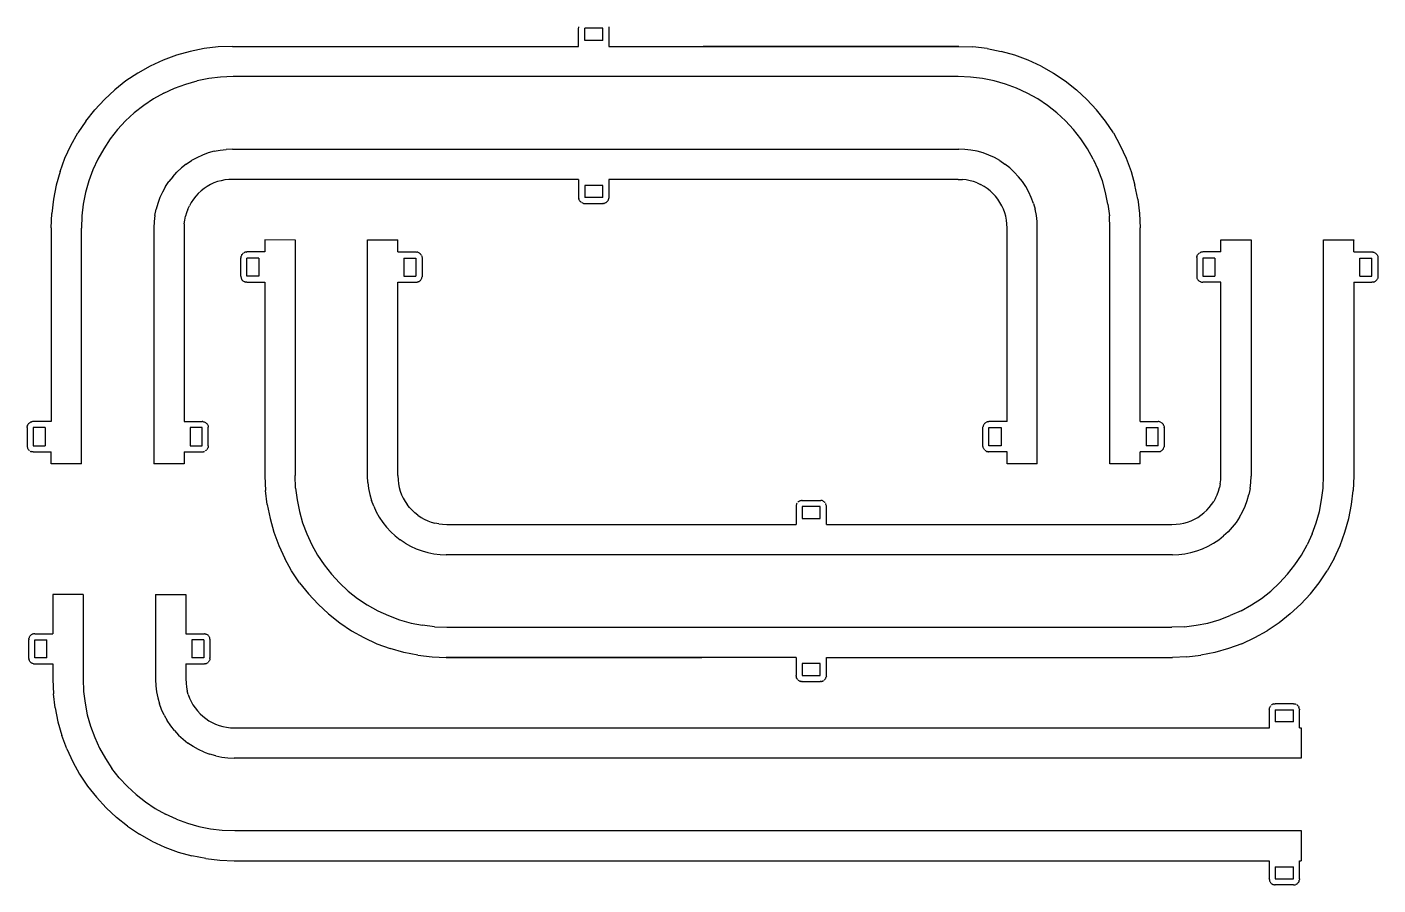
# Model space of a CAD drawing. Header units: millimetres. Extents: x 329 to 450, y -47 to 158.
# Drawn here: x 338.6 to 450.4, y -46.5 to 24.5 of the extents above; entities that cross this region are included whole.
import ezdxf

# ---------------------------------------------------------------- set-up
doc = ezdxf.new("R2010")
doc.units = ezdxf.units.MM
doc.header["$MEASUREMENT"] = 0
doc.layers.get('0').update_dxf_attribs({"linetype": 'CONTINUOUS'})

msp = doc.modelspace()

# ---------------------------------------------------------------- linework, layer by layer
at = {"color": 1}
for p, q in [((386.71, 24.36), (386.71, 22.86)), ((384.21, 11.86), (384.21, 10.36)), ((386.71, 11.86), (386.71, 10.36)), ((358.25, 5.85), (356.75, 5.85)), ((437.36, 5.85), (435.86, 5.85)), ((437.36, 3.35), (435.86, 3.35)), ((340.56, -8.19), (339.06, -8.19)), ((419.67, -8.19), (418.17, -8.19)), ((419.67, -10.69), (418.17, -10.69)), ((432.17, -10.69), (430.67, -10.69)), ((402.21, -15.21), (402.21, -16.71)), ((402.21, -27.71), (402.21, -29.21)), ((441.36, -32.04), (441.36, -33.54)), ((441.36, -44.54), (441.36, -46.04))]:
    msp.add_line(p, q, dxfattribs=at)
for points in [[(384.21, 24.36), (384.22, 24.42)], [(384.21, 22.86), (384.21, 24.36)], [(384.22, 24.42), (384.22, 24.47)], [(384.71, 23.36), (384.71, 24.36)], [(386.21, 24.36), (384.71, 24.36)], [(386.21, 23.36), (386.21, 24.36)], [(386.7, 24.47), (386.71, 24.42)], [(386.71, 24.42), (386.71, 24.36)], [(352.06, 22.45), (350.93, 22.13)], [(353.22, 22.68), (352.06, 22.45)], [(354.38, 22.82), (353.22, 22.68)], [(355.56, 22.86), (354.38, 22.82)], [(355.56, 22.86), (384.21, 22.86)], [(386.21, 23.36), (384.71, 23.36)], [(386.71, 22.86), (415.67, 22.86)], [(415.67, 22.86), (394.52, 22.86)], [(415.67, 22.86), (416.84, 22.82)], [(418.01, 22.68), (416.84, 22.82)], [(418.01, 22.68), (419.17, 22.45)], [(420.3, 22.13), (419.17, 22.45)], [(349.82, 21.72), (348.75, 21.23)], [(350.93, 22.13), (349.82, 21.72)], [(421.41, 21.72), (420.3, 22.13)], [(422.48, 21.23), (421.41, 21.72)], [(347.72, 20.65), (346.74, 20)], [(348.75, 21.23), (347.72, 20.65)], [(353.61, 20.21), (352.64, 20.02)], [(354.58, 20.32), (353.61, 20.21)], [(355.61, 20.36), (354.58, 20.32)], [(415.62, 20.36), (355.61, 20.36)], [(416.65, 20.32), (415.62, 20.36)], [(417.62, 20.21), (416.65, 20.32)], [(418.59, 20.02), (417.62, 20.21)], [(422.48, 21.23), (423.51, 20.65)], [(423.51, 20.65), (424.48, 20)], [(345.82, 19.27), (344.96, 18.47)], [(346.74, 20), (345.82, 19.27)], [(349.89, 19), (350.78, 19.41)], [(350.78, 19.41), (351.7, 19.75)], [(351.7, 19.75), (352.64, 20.02)], [(419.53, 19.75), (418.59, 20.02)], [(420.45, 19.41), (419.53, 19.75)], [(421.34, 19), (420.45, 19.41)], [(424.48, 20), (425.41, 19.27)], [(425.41, 19.27), (426.27, 18.47)], [(344.96, 18.47), (344.16, 17.61)], [(348.22, 17.97), (347.44, 17.37)], [(349.03, 18.52), (348.22, 17.97)], [(349.89, 19), (349.03, 18.52)], [(422.2, 18.52), (421.34, 19)], [(423.01, 17.97), (422.2, 18.52)], [(423.78, 17.37), (423.01, 17.97)], [(426.27, 18.47), (427.07, 17.61)], [(343.43, 16.68), (344.16, 17.61)], [(347.44, 17.37), (346.72, 16.7)], [(424.51, 16.7), (423.78, 17.37)], [(427.8, 16.68), (427.07, 17.61)], [(342.2, 14.67), (342.77, 15.7)], [(343.43, 16.68), (342.77, 15.7)], [(346.06, 15.98), (345.45, 15.21)], [(346.72, 16.7), (346.06, 15.98)], [(425.17, 15.98), (424.51, 16.7)], [(425.78, 15.21), (425.17, 15.98)], [(428.46, 15.7), (427.8, 16.68)], [(428.46, 15.7), (429.03, 14.67)], [(341.7, 13.6), (342.2, 14.67)], [(345.45, 15.21), (344.91, 14.39)], [(426.32, 14.39), (425.78, 15.21)], [(429.03, 14.67), (429.53, 13.6)], [(341.3, 12.5), (341.7, 13.6)], [(344.43, 13.54), (344.01, 12.65)], [(344.91, 14.39), (344.43, 13.54)], [(352.61, 13.65), (352.17, 13.41)], [(353.07, 13.87), (352.61, 13.65)], [(353.55, 14.05), (353.07, 13.87)], [(354.04, 14.18), (353.55, 14.05)], [(354.04, 14.18), (354.54, 14.28)], [(354.54, 14.28), (355.05, 14.34)], [(355.56, 14.36), (355.05, 14.34)], [(355.56, 14.36), (415.67, 14.36)], [(416.18, 14.34), (415.67, 14.36)], [(416.68, 14.28), (416.18, 14.34)], [(417.18, 14.18), (416.68, 14.28)], [(417.68, 14.05), (417.18, 14.18)], [(418.16, 13.87), (417.68, 14.05)], [(418.62, 13.66), (418.16, 13.87)], [(419.06, 13.41), (418.62, 13.66)], [(426.8, 13.54), (426.32, 14.39)], [(426.8, 13.54), (427.21, 12.65)], [(429.53, 13.6), (429.93, 12.5)], [(341.3, 12.5), (340.98, 11.37)], [(344.01, 12.65), (343.68, 11.73)], [(350.62, 12.08), (350.97, 12.46)], [(350.97, 12.46), (351.34, 12.81)], [(351.74, 13.12), (351.34, 12.81)], [(351.74, 13.12), (352.17, 13.41)], [(419.06, 13.41), (419.49, 13.12)], [(419.89, 12.81), (419.49, 13.12)], [(420.26, 12.46), (419.89, 12.81)], [(420.26, 12.46), (420.61, 12.08)], [(427.55, 11.73), (427.21, 12.65)], [(429.93, 12.5), (430.25, 11.37)], [(340.98, 11.37), (340.75, 10.21)], [(343.68, 11.73), (343.41, 10.78)], [(350.02, 11.26), (349.77, 10.81)], [(350.02, 11.26), (350.3, 11.68)], [(350.62, 12.08), (350.3, 11.68)], [(353.47, 11.27), (353.21, 11.1)], [(353.75, 11.43), (353.47, 11.27)], [(354.03, 11.56), (353.75, 11.43)], [(354.33, 11.67), (354.03, 11.56)], [(354.63, 11.75), (354.33, 11.67)], [(354.94, 11.81), (354.63, 11.75)], [(355.25, 11.85), (354.94, 11.81)], [(355.61, 11.86), (355.25, 11.85)], [(384.21, 11.86), (355.61, 11.86)], [(386.21, 11.36), (384.71, 11.36)], [(384.71, 11.36), (384.71, 10.36)], [(386.21, 10.36), (386.21, 11.36)], [(415.62, 11.86), (386.71, 11.86)], [(415.62, 11.86), (404.88, 11.86)], [(415.62, 11.86), (415.98, 11.85)], [(416.29, 11.81), (415.98, 11.85)], [(416.6, 11.75), (416.29, 11.81)], [(416.9, 11.67), (416.6, 11.75)], [(417.2, 11.56), (416.9, 11.67)], [(417.2, 11.56), (417.48, 11.43)], [(417.76, 11.27), (417.48, 11.43)], [(418.02, 11.1), (417.76, 11.27)], [(420.93, 11.68), (420.61, 12.08)], [(421.21, 11.26), (420.93, 11.68)], [(421.46, 10.81), (421.21, 11.26)], [(427.82, 10.78), (427.55, 11.73)], [(430.48, 10.21), (430.25, 11.37)], [(340.75, 10.21), (340.61, 9.04)], [(343.41, 10.78), (343.22, 9.82)], [(349.56, 10.35), (349.38, 9.87)], [(349.77, 10.81), (349.56, 10.35)], [(352.33, 10.21), (352.15, 9.95)], [(352.52, 10.46), (352.33, 10.21)], [(352.73, 10.69), (352.52, 10.46)], [(352.97, 10.9), (352.73, 10.69)], [(353.21, 11.1), (352.97, 10.9)], [(384.21, 10.36), (384.22, 10.31)], [(384.22, 10.26), (384.22, 10.31)], [(384.22, 10.26), (384.24, 10.21)], [(384.26, 10.16), (384.24, 10.21)], [(384.28, 10.11), (384.26, 10.16)], [(384.28, 10.11), (384.31, 10.07)], [(384.34, 10.03), (384.31, 10.07)], [(386.21, 10.36), (384.71, 10.36)], [(386.58, 10.03), (386.62, 10.07)], [(386.62, 10.07), (386.65, 10.11)], [(386.65, 10.11), (386.67, 10.16)], [(386.67, 10.16), (386.69, 10.21)], [(386.69, 10.21), (386.7, 10.26)], [(386.7, 10.26), (386.71, 10.31)], [(386.71, 10.36), (386.71, 10.31)], [(418.26, 10.9), (418.02, 11.1)], [(418.49, 10.69), (418.26, 10.9)], [(418.49, 10.69), (418.71, 10.46)], [(418.9, 10.21), (418.71, 10.46)], [(419.08, 9.95), (418.9, 10.21)], [(421.67, 10.35), (421.46, 10.81)], [(421.85, 9.87), (421.67, 10.35)], [(428.01, 9.82), (427.82, 10.78)], [(430.48, 10.21), (430.62, 9.04)], [(340.56, 7.86), (340.61, 9.04)], [(343.22, 9.82), (343.1, 8.84)], [(349.14, 8.88), (349.24, 9.38)], [(349.38, 9.87), (349.24, 9.38)], [(351.76, 9.1), (351.67, 8.8)], [(351.87, 9.39), (351.76, 9.1)], [(351.87, 9.39), (352, 9.68)], [(352.15, 9.95), (352, 9.68)], [(384.38, 9.99), (384.34, 10.03)], [(384.42, 9.96), (384.38, 9.99)], [(384.46, 9.93), (384.42, 9.96)], [(384.56, 9.89), (384.51, 9.91)], [(384.61, 9.87), (384.56, 9.89)], [(384.61, 9.87), (384.66, 9.87)], [(384.66, 9.87), (384.71, 9.86)], [(384.71, 9.86), (386.21, 9.86)], [(386.27, 9.87), (386.21, 9.86)], [(386.27, 9.87), (386.32, 9.87)], [(386.37, 9.89), (386.32, 9.87)], [(386.42, 9.91), (386.37, 9.89)], [(386.46, 9.93), (386.42, 9.91)], [(386.46, 9.93), (386.51, 9.96)], [(386.51, 9.96), (386.55, 9.99)], [(386.58, 10.03), (386.55, 9.99)], [(419.23, 9.68), (419.08, 9.95)], [(419.36, 9.39), (419.23, 9.68)], [(419.47, 9.1), (419.36, 9.39)], [(419.56, 8.8), (419.47, 9.1)], [(421.85, 9.87), (421.99, 9.38)], [(422.09, 8.88), (421.99, 9.38)], [(428.01, 9.82), (428.13, 8.84)], [(430.62, 9.04), (430.67, 7.86)], [(340.56, 7.86), (340.56, -8.19)], [(343.1, 8.84), (343.06, 7.81)], [(349.08, 8.37), (349.06, 7.86)], [(349.06, 7.86), (349.06, -11.69)], [(349.14, 8.88), (349.08, 8.37)], [(351.58, 8.18), (351.56, 7.81)], [(351.58, 8.18), (351.61, 8.49)], [(351.61, 8.49), (351.67, 8.8)], [(419.62, 8.49), (419.56, 8.8)], [(419.65, 8.18), (419.62, 8.49)], [(419.67, 7.81), (419.65, 8.18)], [(422.15, 8.37), (422.09, 8.88)], [(422.17, 7.86), (422.15, 8.37)], [(422.17, -11.69), (422.17, 7.86)], [(428.17, 7.81), (428.13, 8.84)], [(430.67, -8.19), (430.67, 7.86)], [(343.06, -11.69), (343.06, 7.81)], [(351.56, 7.81), (351.56, -8.19)], [(360.75, 6.84), (358.25, 6.85)], [(358.25, 6.85), (358.25, 5.85)], [(360.75, 6.85), (360.75, -12.66)], [(366.75, 6.85), (369.25, 6.85)], [(366.75, -12.71), (366.75, 6.85)], [(369.25, 5.85), (369.25, 6.85)], [(419.67, -8.19), (419.67, 7.81)], [(428.17, -11.69), (428.17, 7.81)], [(437.36, 6.84), (437.36, 6.85)], [(437.36, 5.85), (437.36, 6.85)], [(437.36, 6.85), (439.86, 6.85)], [(439.86, 6.85), (439.86, -12.71)], [(445.86, -12.66), (445.86, 6.85)], [(445.86, 6.85), (448.36, 6.85)], [(448.36, 5.85), (448.36, 6.85)], [(448.36, 6.85), (448.36, 6.84)], [(356.32, 5.6), (356.3, 5.55)], [(356.32, 5.6), (356.35, 5.64)], [(356.35, 5.64), (356.38, 5.68)], [(356.38, 5.68), (356.42, 5.72)], [(356.46, 5.75), (356.42, 5.72)], [(356.5, 5.78), (356.55, 5.8)], [(356.6, 5.82), (356.55, 5.8)], [(356.65, 5.84), (356.6, 5.82)], [(356.7, 5.84), (356.65, 5.84)], [(356.7, 5.84), (356.75, 5.85)], [(369.25, 5.85), (370.75, 5.85)], [(370.75, 5.85), (370.81, 5.84)], [(370.86, 5.84), (370.81, 5.84)], [(370.91, 5.82), (370.86, 5.84)], [(370.91, 5.82), (370.96, 5.8)], [(370.96, 5.8), (371, 5.78)], [(371, 5.78), (371.05, 5.75)], [(371.05, 5.75), (371.09, 5.72)], [(371.13, 5.68), (371.09, 5.72)], [(371.16, 5.64), (371.13, 5.68)], [(371.19, 5.6), (371.16, 5.64)], [(371.21, 5.55), (371.19, 5.6)], [(435.4, 5.55), (435.43, 5.6)], [(435.43, 5.6), (435.46, 5.64)], [(435.49, 5.68), (435.46, 5.64)], [(435.49, 5.68), (435.53, 5.72)], [(435.53, 5.72), (435.57, 5.75)], [(435.61, 5.78), (435.66, 5.8)], [(435.71, 5.82), (435.66, 5.8)], [(435.76, 5.84), (435.71, 5.82)], [(435.81, 5.84), (435.76, 5.84)], [(435.86, 5.85), (435.81, 5.84)], [(436.86, 5.85), (436.86, 5.85)], [(437.36, 5.85), (437.36, 5.85)], [(448.36, 5.85), (449.86, 5.85)], [(449.86, 5.85), (449.91, 5.84)], [(449.96, 5.84), (449.91, 5.84)], [(449.96, 5.84), (450.01, 5.82)], [(450.01, 5.82), (450.06, 5.8)], [(450.11, 5.78), (450.15, 5.75)], [(450.19, 5.72), (450.15, 5.75)], [(450.19, 5.72), (450.23, 5.68)], [(450.26, 5.64), (450.23, 5.68)], [(450.26, 5.64), (450.29, 5.6)], [(450.29, 5.6), (450.32, 5.55)], [(356.26, 5.4), (356.25, 5.35)], [(356.25, 3.85), (356.25, 5.35)], [(356.26, 5.4), (356.27, 5.45)], [(356.27, 5.45), (356.28, 5.5)], [(356.3, 5.55), (356.28, 5.5)], [(356.75, 3.85), (356.75, 5.35)], [(357.75, 5.35), (356.75, 5.35)], [(357.75, 5.35), (357.75, 3.85)], [(369.75, 5.35), (369.75, 3.85)], [(369.75, 5.35), (370.75, 5.35)], [(370.75, 5.35), (370.75, 3.85)], [(371.21, 5.55), (371.23, 5.5)], [(371.23, 5.5), (371.24, 5.45)], [(371.24, 5.45), (371.25, 5.4)], [(371.25, 5.4), (371.25, 5.35)], [(371.25, 5.35), (371.25, 3.85)], [(435.36, 5.4), (435.37, 5.45)], [(435.36, 5.4), (435.36, 5.35)], [(435.36, 5.35), (435.36, 3.85)], [(435.38, 5.5), (435.37, 5.45)], [(435.38, 5.5), (435.4, 5.55)], [(436.86, 5.35), (435.86, 5.35)], [(435.86, 5.35), (435.86, 3.85)], [(436.86, 5.35), (436.86, 3.85)], [(448.86, 3.85), (448.86, 5.35)], [(448.86, 5.35), (449.86, 5.35)], [(449.86, 3.85), (449.86, 5.35)], [(450.32, 5.55), (450.34, 5.5)], [(450.34, 5.5), (450.35, 5.45)], [(450.35, 5.45), (450.36, 5.4)], [(450.36, 5.4), (450.36, 5.35)], [(450.36, 5.35), (450.36, 3.85)], [(356.25, 3.85), (356.26, 3.79)], [(356.26, 3.79), (356.27, 3.74)], [(356.27, 3.74), (356.28, 3.69)], [(356.28, 3.69), (356.3, 3.64)], [(356.3, 3.64), (356.32, 3.6)], [(356.32, 3.6), (356.35, 3.55)], [(356.35, 3.55), (356.38, 3.51)], [(356.42, 3.47), (356.38, 3.51)], [(356.42, 3.47), (356.46, 3.44)], [(356.5, 3.41), (356.46, 3.44)], [(356.55, 3.39), (356.5, 3.41)], [(356.6, 3.37), (356.55, 3.39)], [(356.6, 3.37), (356.65, 3.36)], [(356.7, 3.35), (356.65, 3.36)], [(357.75, 3.85), (356.75, 3.85)], [(369.75, 3.85), (370.75, 3.85)], [(370.81, 3.35), (370.86, 3.36)], [(370.86, 3.36), (370.91, 3.37)], [(370.96, 3.39), (370.91, 3.37)], [(370.96, 3.39), (371, 3.41)], [(371.05, 3.44), (371, 3.41)], [(371.09, 3.47), (371.05, 3.44)], [(371.13, 3.51), (371.09, 3.47)], [(371.16, 3.55), (371.13, 3.51)], [(371.19, 3.6), (371.16, 3.55)], [(371.19, 3.6), (371.21, 3.64)], [(371.21, 3.64), (371.23, 3.69)], [(371.23, 3.69), (371.24, 3.74)], [(371.24, 3.74), (371.25, 3.79)], [(371.25, 3.85), (371.25, 3.79)], [(435.36, 3.85), (435.36, 3.79)], [(435.36, 3.79), (435.37, 3.74)], [(435.37, 3.74), (435.38, 3.69)], [(435.38, 3.69), (435.4, 3.64)], [(435.43, 3.6), (435.4, 3.64)], [(435.43, 3.6), (435.46, 3.55)], [(435.49, 3.51), (435.46, 3.55)], [(435.49, 3.51), (435.53, 3.47)], [(435.57, 3.44), (435.53, 3.47)], [(435.61, 3.41), (435.57, 3.44)], [(435.66, 3.39), (435.61, 3.41)], [(435.71, 3.37), (435.66, 3.39)], [(435.71, 3.37), (435.76, 3.36)], [(435.76, 3.36), (435.81, 3.35)], [(435.86, 3.85), (436.86, 3.85)], [(448.86, 3.85), (449.86, 3.85)], [(449.96, 3.36), (449.91, 3.35)], [(449.96, 3.36), (450.01, 3.37)], [(450.01, 3.37), (450.06, 3.39)], [(450.06, 3.39), (450.11, 3.41)], [(450.11, 3.41), (450.15, 3.44)], [(450.19, 3.47), (450.15, 3.44)], [(450.19, 3.47), (450.23, 3.51)], [(450.26, 3.55), (450.23, 3.51)], [(450.29, 3.6), (450.26, 3.55)], [(450.32, 3.64), (450.29, 3.6)], [(450.34, 3.69), (450.32, 3.64)], [(450.35, 3.74), (450.34, 3.69)], [(450.36, 3.79), (450.35, 3.74)], [(450.36, 3.85), (450.36, 3.79)], [(356.75, 3.35), (356.7, 3.35)], [(356.75, 3.35), (358.25, 3.35)], [(358.25, 3.35), (358.25, -12.71)], [(369.25, 3.35), (370.75, 3.35)], [(369.25, -12.66), (369.25, 3.35)], [(370.75, 3.35), (370.81, 3.35)], [(435.81, 3.35), (435.86, 3.35)], [(437.36, 3.35), (437.36, 3.35)], [(437.36, -12.66), (437.36, 3.35)], [(448.36, 3.35), (449.86, 3.35)], [(448.36, 3.35), (448.36, -12.71)], [(449.91, 3.35), (449.86, 3.35)], [(338.56, -8.64), (338.57, -8.59)], [(338.56, -8.69), (338.56, -8.64)], [(338.56, -8.69), (338.56, -10.19)], [(338.59, -8.54), (338.57, -8.59)], [(338.59, -8.54), (338.6, -8.49)], [(338.63, -8.44), (338.6, -8.49)], [(338.66, -8.4), (338.63, -8.44)], [(338.69, -8.36), (338.66, -8.4)], [(338.69, -8.36), (338.73, -8.32)], [(338.77, -8.29), (338.73, -8.32)], [(338.77, -8.29), (338.81, -8.26)], [(338.86, -8.23), (338.81, -8.26)], [(338.91, -8.21), (338.86, -8.23)], [(338.91, -8.21), (338.96, -8.2)], [(339.01, -8.19), (338.96, -8.2)], [(339.06, -8.19), (339.01, -8.19)], [(339.06, -8.69), (339.06, -10.19)], [(340.06, -8.69), (339.06, -8.69)], [(340.06, -8.69), (340.06, -10.19)], [(351.56, -8.19), (353.06, -8.19)], [(351.56, -8.19), (351.56, -8.19)], [(352.06, -8.69), (352.06, -10.19)], [(353.06, -8.69), (352.06, -8.69)], [(353.11, -8.19), (353.06, -8.19)], [(353.06, -10.19), (353.06, -8.69)], [(353.11, -8.19), (353.17, -8.2)], [(353.17, -8.2), (353.22, -8.21)], [(353.22, -8.21), (353.26, -8.23)], [(353.31, -8.26), (353.26, -8.23)], [(353.36, -8.29), (353.31, -8.26)], [(353.4, -8.32), (353.36, -8.29)], [(353.4, -8.32), (353.43, -8.36)], [(353.43, -8.36), (353.47, -8.4)], [(353.47, -8.4), (353.49, -8.44)], [(353.49, -8.44), (353.52, -8.49)], [(353.52, -8.49), (353.54, -8.54)], [(353.54, -8.54), (353.55, -8.59)], [(353.55, -8.59), (353.56, -8.64)], [(353.56, -8.69), (353.56, -8.64)], [(353.56, -10.19), (353.56, -8.69)], [(417.67, -8.64), (417.68, -8.59)], [(417.67, -8.69), (417.67, -8.64)], [(417.67, -10.19), (417.67, -8.69)], [(417.69, -8.54), (417.68, -8.59)], [(417.71, -8.49), (417.69, -8.54)], [(417.73, -8.44), (417.71, -8.49)], [(417.76, -8.4), (417.73, -8.44)], [(417.8, -8.36), (417.76, -8.4)], [(417.83, -8.32), (417.8, -8.36)], [(417.83, -8.32), (417.87, -8.29)], [(417.87, -8.29), (417.92, -8.26)], [(417.92, -8.26), (417.96, -8.23)], [(418.01, -8.21), (417.96, -8.23)], [(418.06, -8.2), (418.01, -8.21)], [(418.06, -8.2), (418.12, -8.19)], [(418.12, -8.19), (418.17, -8.19)], [(418.17, -8.69), (419.17, -8.69)], [(418.17, -10.19), (418.17, -8.69)], [(419.17, -8.69), (419.17, -10.19)], [(430.67, -8.19), (432.17, -8.19)], [(431.17, -8.69), (432.17, -8.69)], [(431.17, -8.69), (431.17, -10.19)], [(432.22, -8.19), (432.17, -8.19)], [(432.17, -10.19), (432.17, -8.69)], [(432.27, -8.2), (432.22, -8.19)], [(432.32, -8.21), (432.27, -8.2)], [(432.37, -8.23), (432.32, -8.21)], [(432.37, -8.23), (432.42, -8.26)], [(432.42, -8.26), (432.46, -8.29)], [(432.54, -8.36), (432.5, -8.32)], [(432.57, -8.4), (432.54, -8.36)], [(432.6, -8.44), (432.57, -8.4)], [(432.62, -8.49), (432.6, -8.44)], [(432.62, -8.49), (432.64, -8.54)], [(432.64, -8.54), (432.66, -8.59)], [(432.66, -8.59), (432.66, -8.64)], [(432.67, -8.69), (432.66, -8.64)], [(432.67, -8.69), (432.67, -10.19)], [(338.56, -10.19), (338.56, -10.24)], [(338.56, -10.24), (338.57, -10.29)], [(338.57, -10.29), (338.59, -10.34)], [(338.59, -10.34), (338.6, -10.39)], [(338.6, -10.39), (338.63, -10.44)], [(338.63, -10.44), (338.66, -10.48)], [(338.66, -10.48), (338.69, -10.52)], [(338.69, -10.52), (338.73, -10.56)], [(338.77, -10.59), (338.73, -10.56)], [(338.81, -10.62), (338.86, -10.65)], [(338.86, -10.65), (338.91, -10.67)], [(338.96, -10.68), (338.91, -10.67)], [(339.01, -10.69), (338.96, -10.68)], [(339.06, -10.69), (339.01, -10.69)], [(339.06, -10.19), (340.06, -10.19)], [(339.06, -10.69), (340.56, -10.69)], [(340.56, -11.69), (340.56, -10.69)], [(351.56, -10.69), (353.06, -10.69)], [(351.56, -10.69), (351.56, -11.69)], [(352.06, -10.19), (353.06, -10.19)], [(352.06, -10.69), (352.06, -10.69)], [(353.06, -10.69), (353.11, -10.69)], [(353.11, -10.69), (353.17, -10.68)], [(353.22, -10.67), (353.17, -10.68)], [(353.22, -10.67), (353.26, -10.65)], [(353.36, -10.59), (353.31, -10.62)], [(353.36, -10.59), (353.4, -10.56)], [(353.4, -10.56), (353.43, -10.52)], [(353.47, -10.48), (353.43, -10.52)], [(353.47, -10.48), (353.49, -10.44)], [(353.49, -10.44), (353.52, -10.39)], [(353.52, -10.39), (353.54, -10.34)], [(353.55, -10.29), (353.54, -10.34)], [(353.56, -10.24), (353.55, -10.29)], [(353.56, -10.19), (353.56, -10.24)], [(417.67, -10.24), (417.67, -10.19)], [(417.68, -10.29), (417.67, -10.24)], [(417.69, -10.34), (417.68, -10.29)], [(417.71, -10.39), (417.69, -10.34)], [(417.73, -10.44), (417.71, -10.39)], [(417.73, -10.44), (417.76, -10.48)], [(417.76, -10.48), (417.8, -10.52)], [(417.83, -10.56), (417.87, -10.59)], [(417.87, -10.59), (417.92, -10.62)], [(417.96, -10.65), (417.92, -10.62)], [(417.96, -10.65), (418.01, -10.67)], [(418.06, -10.68), (418.01, -10.67)], [(418.12, -10.69), (418.06, -10.68)], [(418.12, -10.69), (418.17, -10.69)], [(419.17, -10.19), (418.17, -10.19)], [(419.67, -11.69), (419.67, -10.69)], [(430.67, -11.69), (430.67, -10.69)], [(432.17, -10.19), (431.17, -10.19)], [(432.22, -10.69), (432.17, -10.69)], [(432.27, -10.68), (432.22, -10.69)], [(432.27, -10.68), (432.32, -10.67)], [(432.32, -10.67), (432.37, -10.65)], [(432.42, -10.62), (432.37, -10.65)], [(432.42, -10.62), (432.46, -10.59)], [(432.46, -10.59), (432.5, -10.56)], [(432.54, -10.52), (432.5, -10.56)], [(432.57, -10.48), (432.54, -10.52)], [(432.6, -10.44), (432.57, -10.48)], [(432.6, -10.44), (432.62, -10.39)], [(432.62, -10.39), (432.64, -10.34)], [(432.64, -10.34), (432.66, -10.29)], [(432.67, -10.19), (432.66, -10.24)], [(432.66, -10.24), (432.66, -10.29)], [(343.06, -11.69), (340.56, -11.69)], [(340.56, -11.69), (340.56, -11.69)], [(351.56, -11.69), (349.06, -11.69)], [(351.56, -11.69), (351.56, -11.69)], [(422.17, -11.69), (419.67, -11.69)], [(430.67, -11.69), (428.17, -11.69)], [(358.25, -12.71), (358.3, -13.88)], [(360.79, -13.69), (360.75, -12.66)], [(366.77, -13.22), (366.75, -12.71)], [(366.77, -13.22), (366.83, -13.72)], [(369.25, -12.66), (369.27, -13.02)], [(369.27, -13.02), (369.31, -13.33)], [(369.31, -13.33), (369.37, -13.64)], [(437.31, -13.33), (437.25, -13.64)], [(437.31, -13.33), (437.35, -13.02)], [(437.35, -13.02), (437.36, -12.66)], [(439.78, -13.72), (439.84, -13.22)], [(439.84, -13.22), (439.86, -12.71)], [(445.82, -13.69), (445.86, -12.66)], [(448.36, -12.71), (448.31, -13.88)], [(358.44, -15.05), (358.3, -13.88)], [(360.79, -13.69), (360.91, -14.66)], [(366.83, -13.72), (366.93, -14.22)], [(366.93, -14.22), (367.07, -14.72)], [(369.37, -13.64), (369.45, -13.94)], [(369.45, -13.94), (369.56, -14.24)], [(369.56, -14.24), (369.69, -14.52)], [(369.69, -14.52), (369.85, -14.8)], [(436.92, -14.52), (436.77, -14.8)], [(436.92, -14.52), (437.05, -14.24)], [(437.05, -14.24), (437.16, -13.94)], [(437.16, -13.94), (437.25, -13.64)], [(439.54, -14.72), (439.68, -14.22)], [(439.78, -13.72), (439.68, -14.22)], [(445.7, -14.66), (445.82, -13.69)], [(448.18, -15.05), (448.31, -13.88)], [(358.44, -15.05), (358.67, -16.21)], [(360.91, -14.66), (361.1, -15.62)], [(361.1, -15.62), (361.37, -16.57)], [(367.25, -15.19), (367.07, -14.72)], [(367.25, -15.19), (367.46, -15.66)], [(369.85, -14.8), (370.02, -15.06)], [(370.21, -15.3), (370.02, -15.06)], [(370.21, -15.3), (370.43, -15.53)], [(370.43, -15.53), (370.66, -15.75)], [(402.22, -15.1), (402.21, -15.16)], [(402.21, -15.16), (402.21, -15.21)], [(402.23, -15.05), (402.22, -15.1)], [(402.25, -15), (402.23, -15.05)], [(402.28, -14.96), (402.25, -15)], [(402.28, -14.96), (402.3, -14.91)], [(402.34, -14.87), (402.37, -14.84)], [(402.42, -14.8), (402.37, -14.84)], [(402.46, -14.77), (402.42, -14.8)], [(402.46, -14.77), (402.51, -14.75)], [(402.51, -14.75), (402.55, -14.73)], [(402.55, -14.73), (402.61, -14.72)], [(402.61, -14.72), (402.66, -14.71)], [(402.71, -14.71), (402.66, -14.71)], [(402.71, -14.71), (404.21, -14.71)], [(402.71, -15.21), (402.71, -16.21)], [(404.21, -15.21), (402.71, -15.21)], [(404.21, -14.71), (404.26, -14.71)], [(404.21, -16.21), (404.21, -15.21)], [(404.31, -14.72), (404.26, -14.71)], [(404.36, -14.73), (404.31, -14.72)], [(404.41, -14.75), (404.36, -14.73)], [(404.41, -14.75), (404.46, -14.77)], [(404.46, -14.77), (404.5, -14.8)], [(404.54, -14.84), (404.58, -14.87)], [(404.61, -14.91), (404.58, -14.87)], [(404.64, -14.96), (404.67, -15)], [(404.68, -15.05), (404.67, -15)], [(404.7, -15.1), (404.68, -15.05)], [(404.71, -15.16), (404.7, -15.1)], [(404.71, -15.21), (404.71, -15.16)], [(404.71, -16.71), (404.71, -15.21)], [(435.96, -15.75), (436.19, -15.53)], [(436.19, -15.53), (436.4, -15.3)], [(436.4, -15.3), (436.59, -15.06)], [(436.59, -15.06), (436.77, -14.8)], [(439.15, -15.66), (439.37, -15.19)], [(439.37, -15.19), (439.54, -14.72)], [(445.25, -16.57), (445.51, -15.62)], [(445.51, -15.62), (445.7, -14.66)], [(447.95, -16.21), (448.18, -15.05)], [(358.67, -16.21), (358.99, -17.34)], [(361.37, -16.57), (361.71, -17.49)], [(367.46, -15.66), (367.71, -16.1)], [(367.71, -16.1), (368, -16.53)], [(368, -16.53), (368.31, -16.93)], [(370.9, -15.94), (370.66, -15.75)], [(370.9, -15.94), (371.17, -16.12)], [(371.17, -16.12), (371.44, -16.27)], [(371.44, -16.27), (371.72, -16.4)], [(371.72, -16.4), (372.02, -16.51)], [(372.02, -16.51), (372.32, -16.59)], [(372.63, -16.66), (372.32, -16.59)], [(372.63, -16.66), (372.94, -16.69)], [(372.94, -16.69), (373.3, -16.71)], [(373.3, -16.71), (402.21, -16.71)], [(373.3, -16.71), (384.04, -16.71)], [(402.71, -16.21), (404.21, -16.21)], [(404.71, -16.71), (433.31, -16.71)], [(433.31, -16.71), (433.67, -16.69)], [(433.67, -16.69), (433.99, -16.66)], [(433.99, -16.66), (434.29, -16.59)], [(434.29, -16.59), (434.6, -16.51)], [(434.6, -16.51), (434.89, -16.4)], [(434.89, -16.4), (435.18, -16.27)], [(435.18, -16.27), (435.45, -16.12)], [(435.45, -16.12), (435.71, -15.94)], [(435.71, -15.94), (435.96, -15.75)], [(438.62, -16.53), (438.3, -16.93)], [(438.9, -16.1), (438.62, -16.53)], [(438.9, -16.1), (439.15, -15.66)], [(444.91, -17.49), (445.25, -16.57)], [(447.63, -17.34), (447.95, -16.21)], [(358.99, -17.34), (359.4, -18.45)], [(361.71, -17.49), (362.12, -18.38)], [(368.31, -16.93), (368.66, -17.3)], [(368.66, -17.3), (369.03, -17.65)], [(369.03, -17.65), (369.43, -17.97)], [(437.18, -17.97), (437.58, -17.65)], [(437.96, -17.3), (437.58, -17.65)], [(438.3, -16.93), (437.96, -17.3)], [(444.91, -17.49), (444.5, -18.38)], [(447.22, -18.45), (447.63, -17.34)], [(359.4, -18.45), (359.89, -19.52)], [(362.12, -18.38), (362.6, -19.24)], [(369.86, -18.25), (369.43, -17.97)], [(369.86, -18.25), (370.3, -18.5)], [(370.3, -18.5), (370.77, -18.71)], [(370.77, -18.71), (371.25, -18.89)], [(371.25, -18.89), (371.74, -19.03)], [(434.88, -19.03), (435.37, -18.89)], [(435.37, -18.89), (435.85, -18.71)], [(435.85, -18.71), (436.31, -18.5)], [(436.31, -18.5), (436.76, -18.25)], [(436.76, -18.25), (437.18, -17.97)], [(444.02, -19.24), (444.5, -18.38)], [(446.73, -19.52), (447.22, -18.45)], [(360.46, -20.54), (359.89, -19.52)], [(362.6, -19.24), (363.14, -20.05)], [(363.14, -20.05), (363.75, -20.82)], [(371.74, -19.03), (372.24, -19.13)], [(372.24, -19.13), (372.74, -19.19)], [(372.74, -19.19), (373.25, -19.21)], [(433.36, -19.21), (373.25, -19.21)], [(433.36, -19.21), (433.87, -19.19)], [(433.87, -19.19), (434.38, -19.13)], [(434.38, -19.13), (434.88, -19.03)], [(442.86, -20.82), (443.47, -20.05)], [(443.47, -20.05), (444.02, -19.24)], [(446.73, -19.52), (446.15, -20.54)], [(361.12, -21.52), (360.46, -20.54)], [(363.75, -20.82), (364.42, -21.54)], [(442.2, -21.54), (442.86, -20.82)], [(445.5, -21.52), (446.15, -20.54)], [(361.12, -21.52), (361.85, -22.45)], [(365.14, -22.21), (364.42, -21.54)], [(365.14, -22.21), (365.91, -22.82)], [(440.71, -22.82), (441.48, -22.21)], [(441.48, -22.21), (442.2, -21.54)], [(444.77, -22.45), (445.5, -21.52)], [(343.2, -22.5), (340.7, -22.5)], [(340.7, -22.5), (340.7, -25.75)], [(343.2, -22.5), (343.2, -29.49)], [(349.2, -22.5), (351.7, -22.5)], [(349.2, -22.5), (349.2, -29.54)], [(351.7, -22.5), (351.7, -25.75)], [(361.85, -22.45), (362.65, -23.31)], [(362.65, -23.31), (363.51, -24.11)], [(365.91, -22.82), (366.72, -23.36)], [(366.72, -23.36), (367.58, -23.84)], [(439.03, -23.84), (439.89, -23.36)], [(439.89, -23.36), (440.71, -22.82)], [(443.1, -24.11), (443.97, -23.31)], [(443.97, -23.31), (444.77, -22.45)], [(363.51, -24.11), (364.44, -24.84)], [(367.58, -23.84), (368.47, -24.25)], [(368.47, -24.25), (369.39, -24.59)], [(369.39, -24.59), (370.34, -24.86)], [(436.28, -24.86), (437.22, -24.59)], [(437.22, -24.59), (438.14, -24.25)], [(439.03, -23.84), (438.14, -24.25)], [(443.1, -24.11), (442.18, -24.84)], [(364.44, -24.84), (365.42, -25.5)], [(365.42, -25.5), (366.44, -26.07)], [(370.34, -24.86), (371.3, -25.05)], [(372.27, -25.17), (371.3, -25.05)], [(372.27, -25.17), (373.3, -25.21)], [(373.3, -25.21), (433.31, -25.21)], [(434.34, -25.17), (433.31, -25.21)], [(434.34, -25.17), (435.32, -25.05)], [(435.32, -25.05), (436.28, -24.86)], [(440.17, -26.07), (441.2, -25.5)], [(442.18, -24.84), (441.2, -25.5)], [(338.71, -26.19), (338.7, -26.25)], [(338.7, -27.75), (338.7, -26.25)], [(338.73, -26.09), (338.71, -26.14)], [(338.71, -26.19), (338.71, -26.14)], [(338.75, -26.04), (338.73, -26.09)], [(338.77, -26), (338.75, -26.04)], [(338.77, -26), (338.8, -25.95)], [(338.8, -25.95), (338.83, -25.91)], [(338.83, -25.91), (338.87, -25.87)], [(338.87, -25.87), (338.91, -25.84)], [(338.95, -25.81), (338.91, -25.84)], [(339, -25.79), (338.95, -25.81)], [(339.05, -25.77), (339, -25.79)], [(339.1, -25.76), (339.05, -25.77)], [(339.15, -25.75), (339.1, -25.76)], [(339.2, -25.75), (339.15, -25.75)], [(339.2, -25.75), (340.7, -25.75)], [(339.2, -26.25), (340.2, -26.25)], [(339.2, -27.75), (339.2, -26.25)], [(340.2, -27.75), (340.2, -26.25)], [(351.7, -25.75), (353.2, -25.75)], [(351.7, -25.75), (351.7, -25.75)], [(352.2, -25.75), (352.2, -25.75)], [(352.2, -26.25), (352.2, -27.75)], [(353.2, -26.25), (352.2, -26.25)], [(353.2, -25.75), (353.26, -25.75)], [(353.2, -26.25), (353.2, -27.75)], [(353.31, -25.76), (353.26, -25.75)], [(353.31, -25.76), (353.36, -25.77)], [(353.36, -25.77), (353.41, -25.79)], [(353.45, -25.81), (353.41, -25.79)], [(353.5, -25.84), (353.45, -25.81)], [(353.54, -25.87), (353.5, -25.84)], [(353.58, -25.91), (353.54, -25.87)], [(353.61, -25.95), (353.58, -25.91)], [(353.61, -25.95), (353.64, -26)], [(353.66, -26.04), (353.64, -26)], [(353.68, -26.09), (353.66, -26.04)], [(353.69, -26.14), (353.68, -26.09)], [(353.7, -26.19), (353.69, -26.14)], [(353.7, -26.19), (353.7, -26.25)], [(353.7, -26.25), (353.7, -27.75)], [(366.44, -26.07), (367.51, -26.57)], [(367.51, -26.57), (368.62, -26.97)], [(439.1, -26.57), (438, -26.97)], [(439.1, -26.57), (440.17, -26.07)], [(338.71, -27.8), (338.7, -27.75)], [(338.71, -27.8), (338.71, -27.85)], [(338.73, -27.9), (338.71, -27.85)], [(338.73, -27.9), (338.75, -27.95)], [(338.75, -27.95), (338.77, -28)], [(340.2, -27.75), (339.2, -27.75)], [(353.2, -27.75), (352.2, -27.75)], [(353.64, -28), (353.66, -27.95)], [(353.68, -27.9), (353.66, -27.95)], [(353.69, -27.85), (353.68, -27.9)], [(353.7, -27.8), (353.69, -27.85)], [(353.7, -27.8), (353.7, -27.75)], [(369.75, -27.29), (368.62, -26.97)], [(370.91, -27.52), (369.75, -27.29)], [(370.91, -27.52), (372.08, -27.66)], [(372.08, -27.66), (373.25, -27.71)], [(373.25, -27.71), (394.4, -27.71)], [(402.21, -27.71), (373.25, -27.71)], [(404.71, -29.21), (404.71, -27.71)], [(404.71, -27.71), (433.36, -27.71)], [(434.54, -27.66), (433.36, -27.71)], [(434.54, -27.66), (435.71, -27.52)], [(436.86, -27.29), (435.71, -27.52)], [(438, -26.97), (436.86, -27.29)], [(338.8, -28.04), (338.77, -28)], [(338.83, -28.08), (338.8, -28.04)], [(338.87, -28.12), (338.83, -28.08)], [(338.87, -28.12), (338.91, -28.15)], [(338.95, -28.18), (338.91, -28.15)], [(339, -28.2), (338.95, -28.18)], [(339.05, -28.22), (339, -28.2)], [(339.1, -28.23), (339.05, -28.22)], [(339.1, -28.23), (339.15, -28.24)], [(339.15, -28.24), (339.2, -28.25)], [(339.2, -28.25), (340.7, -28.25)], [(340.7, -28.25), (340.7, -29.54)], [(351.7, -28.24), (351.7, -29.49)], [(351.7, -28.25), (353.2, -28.25)], [(352.2, -28.25), (352.2, -28.25)], [(353.2, -28.25), (353.26, -28.24)], [(353.31, -28.23), (353.26, -28.24)], [(353.31, -28.23), (353.36, -28.22)], [(353.36, -28.22), (353.41, -28.2)], [(353.45, -28.18), (353.41, -28.2)], [(353.45, -28.18), (353.5, -28.15)], [(353.5, -28.15), (353.54, -28.12)], [(353.58, -28.08), (353.54, -28.12)], [(353.58, -28.08), (353.61, -28.04)], [(353.64, -28), (353.61, -28.04)], [(404.21, -28.21), (402.71, -28.21)], [(402.71, -28.21), (402.71, -29.21)], [(404.21, -29.21), (404.21, -28.21)], [(340.7, -29.54), (340.75, -30.72)], [(343.2, -29.49), (343.24, -30.52)], [(349.2, -29.54), (349.22, -30.05)], [(349.22, -30.05), (349.28, -30.56)], [(351.7, -29.49), (351.72, -29.85)], [(351.72, -29.85), (351.76, -30.17)], [(351.76, -30.17), (351.82, -30.47)], [(402.21, -29.26), (402.21, -29.21)], [(402.21, -29.26), (402.22, -29.31)], [(402.22, -29.31), (402.23, -29.36)], [(402.25, -29.41), (402.23, -29.36)], [(402.25, -29.41), (402.28, -29.46)], [(402.28, -29.46), (402.3, -29.5)], [(402.34, -29.54), (402.3, -29.5)], [(402.34, -29.54), (402.37, -29.58)], [(402.37, -29.58), (402.42, -29.61)], [(402.46, -29.64), (402.42, -29.61)], [(402.46, -29.64), (402.51, -29.66)], [(402.51, -29.66), (402.55, -29.68)], [(402.61, -29.7), (402.55, -29.68)], [(402.61, -29.7), (402.66, -29.7)], [(402.71, -29.71), (402.66, -29.7)], [(402.71, -29.21), (404.21, -29.21)], [(402.71, -29.71), (404.21, -29.71)], [(404.26, -29.7), (404.21, -29.71)], [(404.26, -29.7), (404.31, -29.7)], [(404.36, -29.68), (404.31, -29.7)], [(404.36, -29.68), (404.41, -29.66)], [(404.41, -29.66), (404.46, -29.64)], [(404.46, -29.64), (404.5, -29.61)], [(404.58, -29.54), (404.54, -29.58)], [(404.58, -29.54), (404.61, -29.5)], [(404.61, -29.5), (404.64, -29.46)], [(404.64, -29.46), (404.67, -29.41)], [(404.67, -29.41), (404.68, -29.36)], [(404.7, -29.31), (404.68, -29.36)], [(404.71, -29.26), (404.7, -29.31)], [(404.71, -29.26), (404.71, -29.21)], [(340.89, -31.89), (340.75, -30.72)], [(343.24, -30.52), (343.36, -31.49)], [(349.28, -30.56), (349.38, -31.06)], [(349.38, -31.06), (349.52, -31.55)], [(351.9, -30.78), (351.82, -30.47)], [(351.9, -30.78), (352.01, -31.07)], [(352.01, -31.07), (352.14, -31.35)], [(340.89, -31.89), (341.12, -33.04)], [(343.36, -31.49), (343.55, -32.46)], [(349.7, -32.03), (349.52, -31.55)], [(349.91, -32.49), (349.7, -32.03)], [(352.14, -31.35), (352.29, -31.63)], [(352.29, -31.63), (352.47, -31.89)], [(352.47, -31.89), (352.66, -32.14)], [(352.66, -32.14), (352.88, -32.37)], [(352.88, -32.37), (353.11, -32.58)], [(441.36, -32.04), (441.37, -31.99)], [(441.37, -31.99), (441.38, -31.94)], [(441.38, -31.94), (441.39, -31.89)], [(441.39, -31.89), (441.41, -31.84)], [(441.41, -31.84), (441.43, -31.79)], [(441.43, -31.79), (441.46, -31.75)], [(441.49, -31.71), (441.46, -31.75)], [(441.57, -31.64), (441.53, -31.67)], [(441.61, -31.61), (441.57, -31.64)], [(441.66, -31.58), (441.61, -31.61)], [(441.71, -31.56), (441.66, -31.58)], [(441.71, -31.56), (441.76, -31.55)], [(441.76, -31.55), (441.81, -31.54)], [(441.81, -31.54), (441.86, -31.54)], [(443.36, -31.54), (441.86, -31.54)], [(441.86, -32.04), (441.86, -33.04)], [(441.86, -32.04), (443.36, -32.04)], [(443.36, -31.54), (443.42, -31.54)], [(443.36, -33.04), (443.36, -32.04)], [(443.42, -31.54), (443.47, -31.55)], [(443.47, -31.55), (443.52, -31.56)], [(443.52, -31.56), (443.57, -31.58)], [(443.61, -31.61), (443.66, -31.64)], [(443.66, -31.64), (443.7, -31.67)], [(443.74, -31.71), (443.7, -31.67)], [(443.77, -31.75), (443.74, -31.71)], [(443.77, -31.75), (443.8, -31.79)], [(443.82, -31.84), (443.8, -31.79)], [(443.84, -31.89), (443.82, -31.84)], [(443.85, -31.94), (443.84, -31.89)], [(443.86, -31.99), (443.85, -31.94)], [(443.86, -31.99), (443.86, -32.04)], [(443.86, -33.54), (443.86, -32.04)], [(341.12, -33.04), (341.44, -34.17)], [(343.55, -32.46), (343.82, -33.4)], [(343.82, -33.4), (344.16, -34.32)], [(349.91, -32.49), (350.16, -32.94)], [(350.45, -33.36), (350.16, -32.94)], [(350.76, -33.76), (350.45, -33.36)], [(353.11, -32.58), (353.35, -32.77)], [(353.35, -32.77), (353.61, -32.95)], [(353.61, -32.95), (353.89, -33.1)], [(353.89, -33.1), (354.17, -33.23)], [(354.17, -33.23), (354.47, -33.34)], [(354.47, -33.34), (354.77, -33.43)], [(354.77, -33.43), (355.08, -33.49)], [(355.08, -33.49), (355.39, -33.53)], [(355.39, -33.53), (355.75, -33.54)], [(355.75, -33.54), (441.37, -33.54)], [(441.36, -33.54), (441.37, -33.54)], [(443.36, -33.04), (441.86, -33.04)], [(443.86, -33.54), (443.86, -33.54)], [(443.86, -33.54), (443.99, -33.54)], [(443.99, -33.54), (443.99, -36.04)], [(341.85, -35.28), (341.44, -34.17)], [(344.16, -34.32), (344.57, -35.21)], [(350.76, -33.76), (351.11, -34.14)], [(351.11, -34.14), (351.48, -34.48)], [(351.48, -34.48), (351.88, -34.8)], [(341.85, -35.28), (342.34, -36.35)], [(344.57, -35.21), (345.05, -36.07)], [(352.31, -35.08), (351.88, -34.8)], [(352.75, -35.33), (352.31, -35.08)], [(353.22, -35.54), (352.75, -35.33)], [(353.22, -35.54), (353.7, -35.72)], [(354.19, -35.86), (353.7, -35.72)], [(342.34, -36.35), (342.91, -37.38)], [(345.05, -36.07), (345.59, -36.89)], [(346.2, -37.66), (345.59, -36.89)], [(354.19, -35.86), (354.69, -35.96)], [(354.69, -35.96), (355.19, -36.02)], [(355.19, -36.02), (355.7, -36.04)], [(443.99, -36.04), (355.7, -36.04)], [(342.91, -37.38), (343.57, -38.36)], [(346.2, -37.66), (346.87, -38.38)], [(343.57, -38.36), (344.3, -39.28)], [(346.87, -38.38), (347.59, -39.04)], [(347.59, -39.04), (348.36, -39.65)], [(344.3, -39.28), (345.1, -40.15)], [(345.96, -40.95), (345.1, -40.15)], [(348.36, -39.65), (349.17, -40.2)], [(349.17, -40.2), (350.03, -40.68)], [(346.89, -41.67), (345.96, -40.95)], [(350.92, -41.09), (350.03, -40.68)], [(350.92, -41.09), (351.84, -41.43)], [(346.89, -41.67), (347.87, -42.33)], [(348.89, -42.9), (347.87, -42.33)], [(351.84, -41.43), (352.79, -41.69)], [(352.79, -41.69), (353.75, -41.88)], [(353.75, -41.88), (354.72, -42)], [(354.72, -42), (355.75, -42.04)], [(355.75, -42.04), (443.99, -42.04)], [(443.99, -42.04), (443.99, -44.54)], [(348.89, -42.9), (349.96, -43.4)], [(349.96, -43.4), (351.07, -43.81)], [(351.07, -43.81), (352.2, -44.13)], [(353.36, -44.35), (352.2, -44.13)], [(353.36, -44.35), (354.53, -44.49)], [(354.53, -44.49), (355.7, -44.54)], [(355.7, -44.54), (441.36, -44.54)], [(443.86, -44.54), (443.99, -44.54)], [(443.86, -46.04), (443.86, -44.54)], [(441.86, -45.04), (443.36, -45.04)], [(441.86, -45.04), (441.86, -46.04)], [(443.36, -46.04), (443.36, -45.04)], [(441.37, -46.09), (441.36, -46.04)], [(441.37, -46.09), (441.38, -46.14)], [(441.38, -46.14), (441.39, -46.19)], [(441.39, -46.19), (441.41, -46.24)], [(441.41, -46.24), (441.43, -46.29)], [(441.43, -46.29), (441.46, -46.33)], [(441.46, -46.33), (441.49, -46.37)], [(441.49, -46.37), (441.53, -46.41)], [(441.53, -46.41), (441.57, -46.44)], [(441.57, -46.44), (441.61, -46.47)], [(441.61, -46.47), (441.66, -46.5)], [(441.71, -46.52), (441.66, -46.5)], [(441.76, -46.53), (441.71, -46.52)], [(441.81, -46.54), (441.76, -46.53)], [(441.81, -46.54), (441.86, -46.54)], [(441.86, -46.04), (443.36, -46.04)], [(443.36, -46.54), (441.86, -46.54)], [(443.36, -46.54), (443.42, -46.54)], [(443.42, -46.54), (443.47, -46.53)], [(443.47, -46.53), (443.52, -46.52)], [(443.52, -46.52), (443.57, -46.5)], [(443.61, -46.47), (443.57, -46.5)], [(443.61, -46.47), (443.66, -46.44)], [(443.66, -46.44), (443.7, -46.41)], [(443.74, -46.37), (443.7, -46.41)], [(443.77, -46.33), (443.74, -46.37)], [(443.8, -46.29), (443.77, -46.33)], [(443.82, -46.24), (443.8, -46.29)], [(443.82, -46.24), (443.84, -46.19)], [(443.84, -46.19), (443.85, -46.14)], [(443.86, -46.09), (443.85, -46.14)], [(443.86, -46.04), (443.86, -46.09)]]:
    msp.add_lwpolyline(points, dxfattribs=at)

doc.saveas('drawing.dxf')
